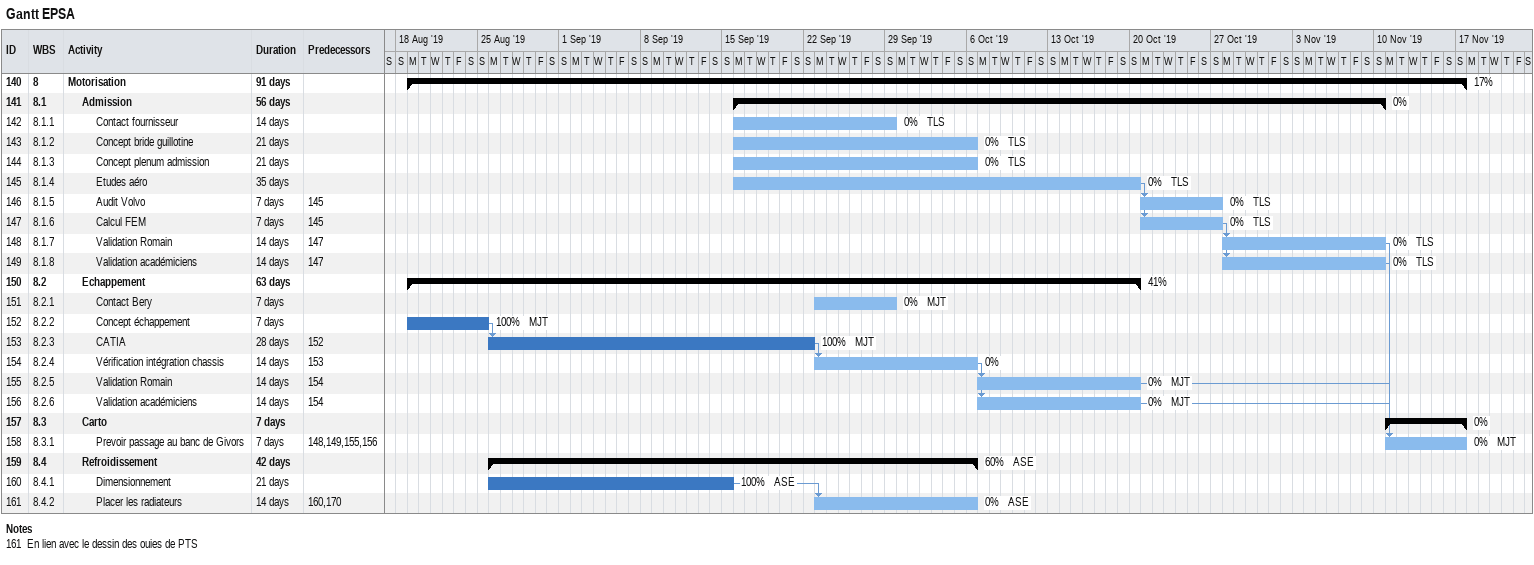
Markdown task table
Gantt EPSA

| ID | WBS | Task | Duration | Start | Finish | Predecessors | Resources | % complete |
|---|---|---|---|---|---|---|---|---|
| 140 | 8 | **Motorisation** | 91d | 2019-08-19 | 2019-11-17 |  |  | 17 |
| 141 | 8.1 | **Admission** | 56d | 2019-09-16 | 2019-11-10 |  |  | 0 |
| 142 | 8.1.1 | Contact fournisseur | 14d | 2019-09-16 | 2019-09-29 |  | TLS | 0 |
| 143 | 8.1.2 | Concept bride guillotine | 21d | 2019-09-16 | 2019-10-06 |  | TLS | 0 |
| 144 | 8.1.3 | Concept plenum admission | 21d | 2019-09-16 | 2019-10-06 |  | TLS | 0 |
| 145 | 8.1.4 | Etudes aéro | 35d | 2019-09-16 | 2019-10-20 |  | TLS | 0 |
| 146 | 8.1.5 | Audit Volvo | 7d | 2019-10-21 | 2019-10-27 | 145 | TLS | 0 |
| 147 | 8.1.6 | Calcul FEM | 7d | 2019-10-21 | 2019-10-27 | 145 | TLS | 0 |
| 148 | 8.1.7 | Validation Romain | 14d | 2019-10-28 | 2019-11-10 | 147 | TLS | 0 |
| 149 | 8.1.8 | Validation académiciens | 14d | 2019-10-28 | 2019-11-10 | 147 | TLS | 0 |
| 150 | 8.2 | **Echappement** | 63d | 2019-08-19 | 2019-10-20 |  |  | 41 |
| 151 | 8.2.1 | Contact Bery | 7d | 2019-09-23 | 2019-09-29 |  | MJT | 0 |
| 152 | 8.2.2 | Concept échappement | 7d | 2019-08-19 | 2019-08-25 |  | MJT | 100 |
| 153 | 8.2.3 | CATIA | 28d | 2019-08-26 | 2019-09-22 | 152 | MJT | 100 |
| 154 | 8.2.4 | Vérification intégration chassis | 14d | 2019-09-23 | 2019-10-06 | 153 |  | 0 |
| 155 | 8.2.5 | Validation Romain | 14d | 2019-10-07 | 2019-10-20 | 154 | MJT | 0 |
| 156 | 8.2.6 | Validation académiciens | 14d | 2019-10-07 | 2019-10-20 | 154 | MJT | 0 |
| 157 | 8.3 | **Carto** | 7d | 2019-11-11 | 2019-11-17 |  |  | 0 |
| 158 | 8.3.1 | Prevoir passage au banc de Givors | 7d | 2019-11-11 | 2019-11-17 | 148, 149, 155, 156 | MJT | 0 |
| 159 | 8.4 | **Refroidissement** | 42d | 2019-08-26 | 2019-10-06 |  | ASE | 60 |
| 160 | 8.4.1 | Dimensionnement | 21d | 2019-08-26 | 2019-09-15 |  | ASE | 100 |
| 161 | 8.4.2 | Placer les radiateurs | 14d | 2019-09-23 | 2019-10-06 | 160, 170 | ASE | 0 |

Notes
- 161: En lien avec le dessin des ouies de PTS
